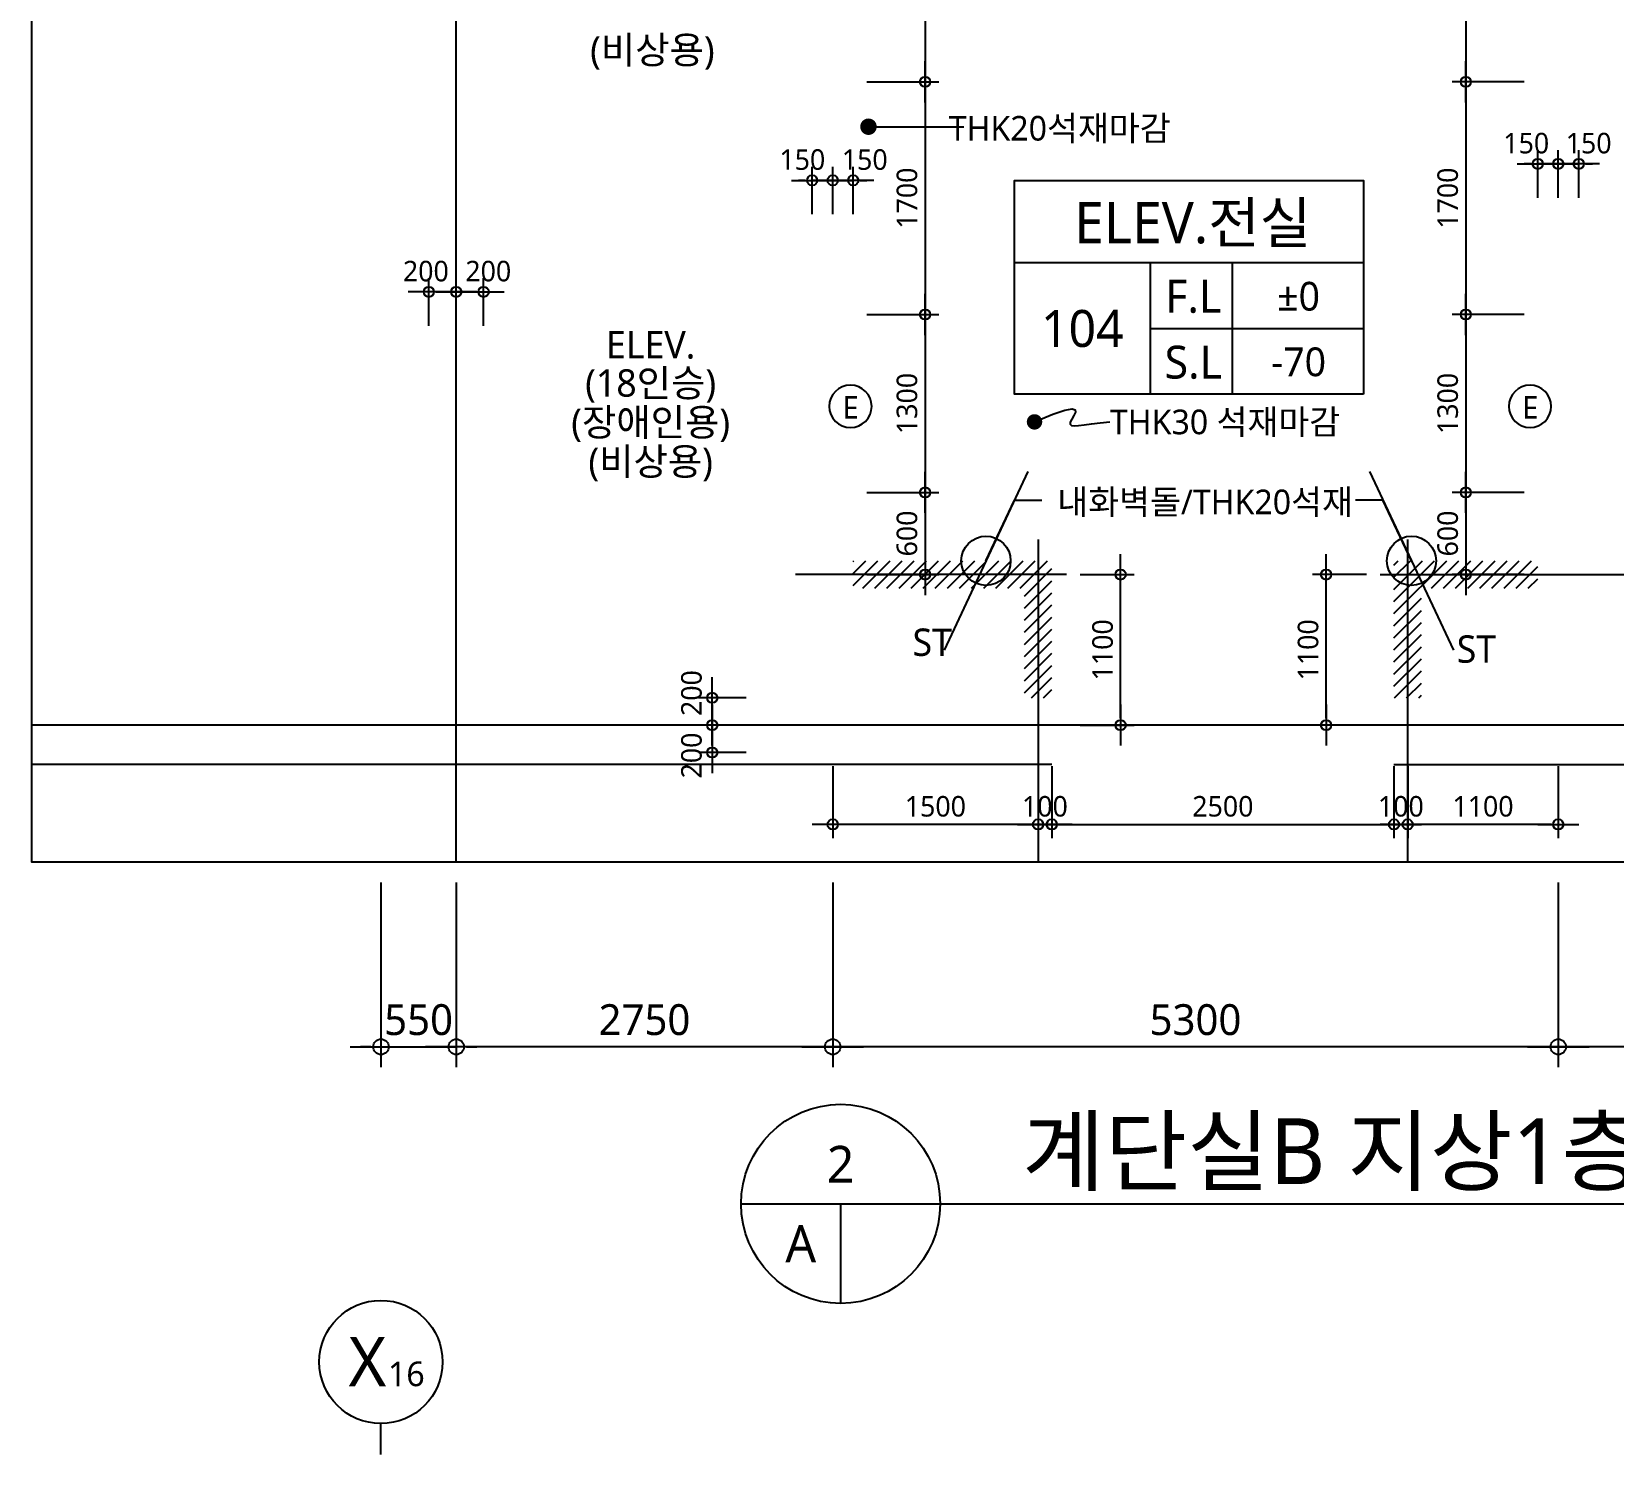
# Model space of a CAD drawing. Header units: millimetres. Extents: x 81033 to 452328, y -17390 to 42241.
# Drawn here: x 172845 to 184399, y 20817 to 31212 of the extents above; entities that cross this region are included whole.
import ezdxf
from ezdxf.enums import TextEntityAlignment as Align

# ---------------------------------------------------------------- set-up
doc = ezdxf.new("R2010")
doc.units = ezdxf.units.MM
doc.header["$LTSCALE"] = 100
doc.header["$MEASUREMENT"] = 0
doc.header["$PDSIZE"] = -10
doc.linetypes.add('CEN', pattern=[62, 60, -1, 0, -1])
doc.layers.get('0').update_dxf_attribs({"linetype": 'CONTINUOUS'})
doc.layers.get('Defpoints').update_dxf_attribs({"color": 171, "linetype": 'CONTINUOUS'})
for name, color, linetype in [('CEN(ST)', 1, 'CEN'), ('HAT 253', 253, 'CONTINUOUS'), ('INS', 251, 'BATTING'), ('LED', 7, 'CONTINUOUS'), ('NDIM', 7, 'CONTINUOUS'), ('SYM', 7, 'CONTINUOUS'), ('SYM(AXIS)', 7, 'CONTINUOUS'), ('TEXT', 3, 'CONTINUOUS'), ('TEXT(AXIS)', 2, 'CONTINUOUS'), ('TEXT(MIN)', 7, 'CONTINUOUS'), ('TEXT(NOTE小)', 1, 'CONTINUOUS'), ('TEXT(노트)', 7, 'CONTINUOUS'), ('TEXT(실명)', 3, 'CONTINUOUS'), ('TEXT-기입', 6, 'CONTINUOUS'), ('TITLE', 7, 'CONTINUOUS')]:
    doc.layers.add(name, color=color, linetype=linetype)
doc.styles.add('CGS', font='cgse', dxfattribs={"bigfont": 'cgs'})
doc.styles.add('나눔바른고딕', font='NanumBarunGothic.ttf')
doc.linetypes.add('BATTING', pattern='A,0.0001,-0.1,[134,ltypeshp.shx,S=0.1,R=0,X=-0.1,Y=0],-0.2,[134,ltypeshp.shx,S=0.1,R=180,X=0.1,Y=0],-0.1', length=0.4001)
doc.dimstyles.new('NDIM 1200', dxfattribs={"dimscale": 75, "dimtxt": 3, "dimasz": 1, "dimexe": 2, "dimexo": 2, "dimgap": 1, "dimtad": 1, "dimdec": 0, "dimdsep": 46, "dimtxsty": 'CGS', "dimblk": 'DOT0', "dimcen": 1, "dimdle": 8, "dimclrd": 256, "dimclre": 256, "dimclrt": 256, "dimadec": 0, "dimazin": 0, "dimtfac": 1, "dimtdec": 0, "dimtix": 1, "dimtmove": 2, "dimatfit": 3, "dimldrblk": 'DOT0', "dimfxl": 1, "dimtolj": 1, "dimtzin": 0, "dimlwd": -1, "dimlwe": -1, "dimarcsym": 0})
pattern_1 = [(225, (194869.37, 57859.08), (44.19417, -44.19417), [])]

# ---------------------------------------------------------------- blocks, each defined once
blk = doc.blocks.new('A$C2F20087E')
at = {"layer": 'SYM(AXIS)'}
blk.add_line((600, 0), (600, 300), dxfattribs=at)
blk.add_circle((600, 900), 600, dxfattribs=at)
blk = doc.blocks.new('DOT0')
blk.add_line((-3, 0), (3, 0))
at = {"color": 6}
blk.add_circle((0, 0), 0.75, dxfattribs=at)
blk = doc.blocks.new('*D199')
at = {"layer": 'Defpoints', "color": 0, "ltscale": 0.4, "transparency": 16777216}
for p in [(178697, 25145), (183997, 25145), (178697, 23795)]:
    blk.add_point(p, dxfattribs=at)
at = {"layer": 'NDIM', "ltscale": 0.4, "transparency": 16777216}
for p, q in [((178697, 24995), (178697, 23645)), ((183997, 24995), (183997, 23645)), ((183922, 23795), (178772, 23795))]:
    blk.add_line(p, q, dxfattribs=at)
at = {"layer": 'NDIM', "ltscale": 0.4, "transparency": 16777216, "xscale": 75, "yscale": 75, "zscale": 75, "rotation": 180}
blk.add_blockref('DOT0', (178697, 23795), dxfattribs=at)
at = {"layer": 'NDIM', "ltscale": 0.4, "transparency": 16777216, "xscale": 75, "yscale": 75, "zscale": 75}
blk.add_blockref('DOT0', (183997, 23795), dxfattribs=at)
at = {"layer": 'NDIM', "ltscale": 0.4, "transparency": 16777216, "insert": (181347, 23992), "char_height": 225, "attachment_point": 5, "style": '나눔바른고딕'}
blk.add_mtext('\\A1;5300', dxfattribs=at)
blk = doc.blocks.new('*D200')
at = {"layer": 'Defpoints', "color": 0, "ltscale": 0.4, "transparency": 16777216}
for p in [(175947, 25145), (178697, 25145), (175947, 23795)]:
    blk.add_point(p, dxfattribs=at)
at = {"layer": 'NDIM', "ltscale": 0.4, "transparency": 16777216}
for p, q in [((175947, 24995), (175947, 23645)), ((178697, 24995), (178697, 23645)), ((178622, 23795), (176022, 23795))]:
    blk.add_line(p, q, dxfattribs=at)
at = {"layer": 'NDIM', "ltscale": 0.4, "transparency": 16777216, "xscale": 75, "yscale": 75, "zscale": 75, "rotation": 180}
blk.add_blockref('DOT0', (175947, 23795), dxfattribs=at)
at = {"layer": 'NDIM', "ltscale": 0.4, "transparency": 16777216, "xscale": 75, "yscale": 75, "zscale": 75}
blk.add_blockref('DOT0', (178697, 23795), dxfattribs=at)
at = {"layer": 'NDIM', "ltscale": 0.4, "transparency": 16777216, "insert": (177322, 23992), "char_height": 225, "attachment_point": 5, "style": '나눔바른고딕'}
blk.add_mtext('\\A1;2750', dxfattribs=at)
blk = doc.blocks.new('*D201')
at = {"layer": 'Defpoints', "color": 0, "ltscale": 0.4, "transparency": 16777216}
for p in [(175397, 25145), (175947, 25145), (175947, 23795)]:
    blk.add_point(p, dxfattribs=at)
at = {"layer": 'NDIM', "ltscale": 0.4, "transparency": 16777216}
for p, q in [((175397, 24995), (175397, 23645)), ((175947, 24995), (175947, 23645)), ((175322, 23795), (175247, 23795)), ((175397, 23795), (175947, 23795)), ((176022, 23795), (176097, 23795))]:
    blk.add_line(p, q, dxfattribs=at)
at = {"layer": 'NDIM', "ltscale": 0.4, "transparency": 16777216, "xscale": 75, "yscale": 75, "zscale": 75}
blk.add_blockref('DOT0', (175397, 23795), dxfattribs=at)
at = {"layer": 'NDIM', "ltscale": 0.4, "transparency": 16777216, "xscale": 75, "yscale": 75, "zscale": 75, "rotation": 180}
blk.add_blockref('DOT0', (175947, 23795), dxfattribs=at)
at = {"layer": 'NDIM', "ltscale": 0.4, "transparency": 16777216, "insert": (175672, 23992), "char_height": 225, "attachment_point": 5, "style": '나눔바른고딕'}
blk.add_mtext('\\A1;550', dxfattribs=at)
blk = doc.blocks.new('*D194')
at = {"layer": 'Defpoints', "color": 0, "ltscale": 0.4, "transparency": 16777216}
for p in [(172847, 36345), (170798, 26645), (172847, 26645)]:
    blk.add_point(p, dxfattribs=at)
at = {"layer": 'NDIM', "ltscale": 0.4, "transparency": 16777216}
for p, q in [((172697, 36345), (170648, 36345)), ((170798, 36270), (170798, 26720)), ((172697, 26645), (170648, 26645))]:
    blk.add_line(p, q, dxfattribs=at)
at = {"layer": 'NDIM', "ltscale": 0.4, "transparency": 16777216, "xscale": 75, "yscale": 75, "zscale": 75}
for p, rotation in [((170798, 36345), 90), ((170798, 26645), 270)]:
    blk.add_blockref('DOT0', p, dxfattribs=dict(at, rotation=rotation))
at = {"layer": 'NDIM', "ltscale": 0.4, "transparency": 16777216, "insert": (170610, 31495), "char_height": 225, "attachment_point": 5, "rotation": 90, "style": 'CGS'}
blk.add_mtext('\\A1;9700', dxfattribs=at)
blk = doc.blocks.new('*D195')
at = {"layer": 'Defpoints', "color": 0, "ltscale": 0.4, "transparency": 16777216}
for p in [(170798, 26645), (172847, 26645), (172847, 26145)]:
    blk.add_point(p, dxfattribs=at)
at = {"layer": 'NDIM', "ltscale": 0.4, "transparency": 16777216}
for p, q in [((170798, 26720), (170798, 26795)), ((172697, 26645), (170648, 26645)), ((170798, 26145), (170798, 26645)), ((172697, 26145), (170648, 26145)), ((170798, 26070), (170798, 25995))]:
    blk.add_line(p, q, dxfattribs=at)
at = {"layer": 'NDIM', "ltscale": 0.4, "transparency": 16777216, "xscale": 75, "yscale": 75, "zscale": 75}
for p, rotation in [((170798, 26645), 270), ((170798, 26145), 90)]:
    blk.add_blockref('DOT0', p, dxfattribs=dict(at, rotation=rotation))
at = {"layer": 'NDIM', "ltscale": 0.4, "transparency": 16777216, "insert": (170610, 26395), "char_height": 225, "attachment_point": 5, "rotation": 90, "style": 'CGS'}
blk.add_mtext('\\A1;500', dxfattribs=at)
blk = doc.blocks.new('*D197')
at = {"layer": 'Defpoints', "color": 0, "ltscale": 0.4, "transparency": 16777216}
for p in [(172847, 33045), (171323, 26645), (172847, 26645)]:
    blk.add_point(p, dxfattribs=at)
at = {"layer": 'NDIM', "ltscale": 0.4, "transparency": 16777216}
for p, q in [((172697, 33045), (171173, 33045)), ((171323, 32970), (171323, 26720)), ((172697, 26645), (171173, 26645))]:
    blk.add_line(p, q, dxfattribs=at)
at = {"layer": 'NDIM', "ltscale": 0.4, "transparency": 16777216, "xscale": 75, "yscale": 75, "zscale": 75}
for p, rotation in [((171323, 33045), 90), ((171323, 26645), 270)]:
    blk.add_blockref('DOT0', p, dxfattribs=dict(at, rotation=rotation))
at = {"layer": 'NDIM', "ltscale": 0.4, "transparency": 16777216, "insert": (171135, 29845), "char_height": 225, "attachment_point": 5, "rotation": 90, "style": 'CGS'}
blk.add_mtext('\\A1;6400', dxfattribs=at)
blk = doc.blocks.new('*D400')
at = {"layer": 'Defpoints', "color": 0, "ltscale": 0.4, "transparency": 16777216}
for p in [(176147, 29310), (175947, 28963), (176147, 28963)]:
    blk.add_point(p, dxfattribs=at)
at = {"layer": 'NDIM', "ltscale": 0.4, "transparency": 16777216}
for p, q in [((175947, 29063), (175947, 29410)), ((176147, 29063), (176147, 29410)), ((175997, 29310), (176097, 29310))]:
    blk.add_line(p, q, dxfattribs=at)
at = {"layer": 'NDIM', "ltscale": 0.4, "transparency": 16777216, "xscale": 50, "yscale": 50, "zscale": 50, "rotation": 180}
blk.add_blockref('DOT0', (175947, 29310), dxfattribs=at)
at = {"layer": 'NDIM', "ltscale": 0.4, "transparency": 16777216, "xscale": 50, "yscale": 50, "zscale": 50}
blk.add_blockref('DOT0', (176147, 29310), dxfattribs=at)
at = {"layer": 'NDIM', "ltscale": 0.4, "transparency": 16777216, "insert": (176181, 29461), "char_height": 150, "attachment_point": 5, "style": '나눔바른고딕'}
blk.add_mtext('\\A1;200', dxfattribs=at)
blk = doc.blocks.new('*D401')
at = {"layer": 'Defpoints', "color": 0, "ltscale": 0.4, "transparency": 16777216}
for p in [(175747, 29310), (175747, 28963), (175947, 28963)]:
    blk.add_point(p, dxfattribs=at)
at = {"layer": 'NDIM', "ltscale": 0.4, "transparency": 16777216}
for p, q in [((175747, 29063), (175747, 29410)), ((175947, 29063), (175947, 29410)), ((175897, 29310), (175797, 29310))]:
    blk.add_line(p, q, dxfattribs=at)
at = {"layer": 'NDIM', "ltscale": 0.4, "transparency": 16777216, "xscale": 50, "yscale": 50, "zscale": 50, "rotation": 180}
blk.add_blockref('DOT0', (175747, 29310), dxfattribs=at)
at = {"layer": 'NDIM', "ltscale": 0.4, "transparency": 16777216, "xscale": 50, "yscale": 50, "zscale": 50}
blk.add_blockref('DOT0', (175947, 29310), dxfattribs=at)
at = {"layer": 'NDIM', "ltscale": 0.4, "transparency": 16777216, "insert": (175725, 29461), "char_height": 150, "attachment_point": 5, "style": '나눔바른고딕'}
blk.add_mtext('\\A1;200', dxfattribs=at)
blk = doc.blocks.new('*D402')
at = {"layer": 'Defpoints', "color": 0, "ltscale": 0.4, "transparency": 16777216}
for p in [(178847, 30125), (178697, 29778), (178847, 29778)]:
    blk.add_point(p, dxfattribs=at)
at = {"layer": 'NDIM', "ltscale": 0.4, "transparency": 16777216}
for p, q in [((178697, 29878), (178697, 30225)), ((178847, 29878), (178847, 30225)), ((178647, 30125), (178597, 30125)), ((178697, 30125), (178847, 30125)), ((178897, 30125), (178947, 30125))]:
    blk.add_line(p, q, dxfattribs=at)
at = {"layer": 'NDIM', "ltscale": 0.4, "transparency": 16777216, "xscale": 50, "yscale": 50, "zscale": 50}
blk.add_blockref('DOT0', (178697, 30125), dxfattribs=at)
at = {"layer": 'NDIM', "ltscale": 0.4, "transparency": 16777216, "xscale": 50, "yscale": 50, "zscale": 50, "rotation": 180}
blk.add_blockref('DOT0', (178847, 30125), dxfattribs=at)
at = {"layer": 'NDIM', "ltscale": 0.4, "transparency": 16777216, "insert": (178931, 30276), "char_height": 150, "attachment_point": 5, "style": '나눔바른고딕'}
blk.add_mtext('\\A1;150', dxfattribs=at)
blk = doc.blocks.new('*D403')
at = {"layer": 'Defpoints', "color": 0, "ltscale": 0.4, "transparency": 16777216}
for p in [(178547, 30125), (178547, 29778), (178697, 29778)]:
    blk.add_point(p, dxfattribs=at)
at = {"layer": 'NDIM', "ltscale": 0.4, "transparency": 16777216}
for p, q in [((178547, 29878), (178547, 30225)), ((178697, 29878), (178697, 30225)), ((178497, 30125), (178447, 30125)), ((178697, 30125), (178547, 30125)), ((178747, 30125), (178797, 30125))]:
    blk.add_line(p, q, dxfattribs=at)
at = {"layer": 'NDIM', "ltscale": 0.4, "transparency": 16777216, "xscale": 50, "yscale": 50, "zscale": 50}
blk.add_blockref('DOT0', (178547, 30125), dxfattribs=at)
at = {"layer": 'NDIM', "ltscale": 0.4, "transparency": 16777216, "xscale": 50, "yscale": 50, "zscale": 50, "rotation": 180}
blk.add_blockref('DOT0', (178697, 30125), dxfattribs=at)
at = {"layer": 'NDIM', "ltscale": 0.4, "transparency": 16777216, "insert": (178475, 30276), "char_height": 150, "attachment_point": 5, "style": '나눔바른고딕'}
blk.add_mtext('\\A1;150', dxfattribs=at)
blk = doc.blocks.new('*D404')
at = {"layer": 'Defpoints', "color": 0, "ltscale": 0.4, "transparency": 16777216}
for p in [(178847, 32145), (178847, 30845), (179372, 30845)]:
    blk.add_point(p, dxfattribs=at)
at = {"layer": 'NDIM', "ltscale": 0.4, "transparency": 16777216}
for p, q in [((178947, 32145), (179472, 32145)), ((179372, 32095), (179372, 30895)), ((178947, 30845), (179472, 30845))]:
    blk.add_line(p, q, dxfattribs=at)
at = {"layer": 'NDIM', "ltscale": 0.4, "transparency": 16777216, "xscale": 50, "yscale": 50, "zscale": 50}
for p, rotation in [((179372, 32145), 90), ((179372, 30845), 270)]:
    blk.add_blockref('DOT0', p, dxfattribs=dict(at, rotation=rotation))
at = {"layer": 'NDIM', "ltscale": 0.4, "transparency": 16777216, "insert": (179240, 31495), "char_height": 150, "attachment_point": 5, "rotation": 90, "style": '나눔바른고딕'}
blk.add_mtext('\\A1;1300', dxfattribs=at)
blk = doc.blocks.new('*D405')
at = {"layer": 'Defpoints', "color": 0, "ltscale": 0.4, "transparency": 16777216}
for p in [(178847, 30845), (178847, 29145), (179372, 29145)]:
    blk.add_point(p, dxfattribs=at)
at = {"layer": 'NDIM', "ltscale": 0.4, "transparency": 16777216}
for p, q in [((178947, 30845), (179472, 30845)), ((179372, 30795), (179372, 29195)), ((178947, 29145), (179472, 29145))]:
    blk.add_line(p, q, dxfattribs=at)
at = {"layer": 'NDIM', "ltscale": 0.4, "transparency": 16777216, "xscale": 50, "yscale": 50, "zscale": 50}
for p, rotation in [((179372, 30845), 90), ((179372, 29145), 270)]:
    blk.add_blockref('DOT0', p, dxfattribs=dict(at, rotation=rotation))
at = {"layer": 'NDIM', "ltscale": 0.4, "transparency": 16777216, "insert": (179240, 29995), "char_height": 150, "attachment_point": 5, "rotation": 90, "style": '나눔바른고딕'}
blk.add_mtext('\\A1;1700', dxfattribs=at)
blk = doc.blocks.new('*D406')
at = {"layer": 'Defpoints', "color": 0, "ltscale": 0.4, "transparency": 16777216}
for p in [(178847, 29145), (178847, 27845), (179372, 27845)]:
    blk.add_point(p, dxfattribs=at)
at = {"layer": 'NDIM', "ltscale": 0.4, "transparency": 16777216}
for p, q in [((178947, 29145), (179472, 29145)), ((179372, 29095), (179372, 27895)), ((178947, 27845), (179472, 27845))]:
    blk.add_line(p, q, dxfattribs=at)
at = {"layer": 'NDIM', "ltscale": 0.4, "transparency": 16777216, "xscale": 50, "yscale": 50, "zscale": 50}
for p, rotation in [((179372, 29145), 90), ((179372, 27845), 270)]:
    blk.add_blockref('DOT0', p, dxfattribs=dict(at, rotation=rotation))
at = {"layer": 'NDIM', "ltscale": 0.4, "transparency": 16777216, "insert": (179240, 28495), "char_height": 150, "attachment_point": 5, "rotation": 90, "style": '나눔바른고딕'}
blk.add_mtext('\\A1;1300', dxfattribs=at)
blk = doc.blocks.new('*D407')
at = {"layer": 'Defpoints', "color": 0, "ltscale": 0.4, "transparency": 16777216}
for p in [(178847, 27845), (178847, 27245), (179372, 27245)]:
    blk.add_point(p, dxfattribs=at)
at = {"layer": 'NDIM', "ltscale": 0.4, "transparency": 16777216}
for p, q in [((178947, 27845), (179472, 27845)), ((179372, 27795), (179372, 27295)), ((178947, 27245), (179472, 27245))]:
    blk.add_line(p, q, dxfattribs=at)
at = {"layer": 'NDIM', "ltscale": 0.4, "transparency": 16777216, "xscale": 50, "yscale": 50, "zscale": 50}
for p, rotation in [((179372, 27845), 90), ((179372, 27245), 270)]:
    blk.add_blockref('DOT0', p, dxfattribs=dict(at, rotation=rotation))
at = {"layer": 'NDIM', "ltscale": 0.4, "transparency": 16777216, "insert": (179240, 27545), "char_height": 150, "attachment_point": 5, "rotation": 90, "style": '나눔바른고딕'}
blk.add_mtext('\\A1;600', dxfattribs=at)
blk = doc.blocks.new('*D409')
at = {"layer": 'Defpoints', "color": 0, "ltscale": 0.4, "transparency": 16777216}
for p in [(183847, 30245), (183847, 29898), (183997, 29898)]:
    blk.add_point(p, dxfattribs=at)
at = {"layer": 'NDIM', "ltscale": 0.4, "transparency": 16777216}
for p, q in [((183847, 29998), (183847, 30345)), ((183997, 29998), (183997, 30345)), ((183797, 30245), (183747, 30245)), ((183997, 30245), (183847, 30245)), ((184047, 30245), (184097, 30245))]:
    blk.add_line(p, q, dxfattribs=at)
at = {"layer": 'NDIM', "ltscale": 0.4, "transparency": 16777216, "xscale": 50, "yscale": 50, "zscale": 50}
blk.add_blockref('DOT0', (183847, 30245), dxfattribs=at)
at = {"layer": 'NDIM', "ltscale": 0.4, "transparency": 16777216, "xscale": 50, "yscale": 50, "zscale": 50, "rotation": 180}
blk.add_blockref('DOT0', (183997, 30245), dxfattribs=at)
at = {"layer": 'NDIM', "ltscale": 0.4, "transparency": 16777216, "insert": (183763, 30396), "char_height": 150, "attachment_point": 5, "style": '나눔바른고딕'}
blk.add_mtext('\\A1;150', dxfattribs=at)
blk = doc.blocks.new('*D410')
at = {"layer": 'Defpoints', "color": 0, "ltscale": 0.4, "transparency": 16777216}
for p in [(184147, 30245), (183997, 29898), (184147, 29898)]:
    blk.add_point(p, dxfattribs=at)
at = {"layer": 'NDIM', "ltscale": 0.4, "transparency": 16777216}
for p, q in [((183997, 29998), (183997, 30345)), ((184147, 29998), (184147, 30345)), ((183947, 30245), (183897, 30245)), ((183997, 30245), (184147, 30245)), ((184197, 30245), (184247, 30245))]:
    blk.add_line(p, q, dxfattribs=at)
at = {"layer": 'NDIM', "ltscale": 0.4, "transparency": 16777216, "xscale": 50, "yscale": 50, "zscale": 50}
blk.add_blockref('DOT0', (183997, 30245), dxfattribs=at)
at = {"layer": 'NDIM', "ltscale": 0.4, "transparency": 16777216, "xscale": 50, "yscale": 50, "zscale": 50, "rotation": 180}
blk.add_blockref('DOT0', (184147, 30245), dxfattribs=at)
at = {"layer": 'NDIM', "ltscale": 0.4, "transparency": 16777216, "insert": (184219, 30396), "char_height": 150, "attachment_point": 5, "style": '나눔바른고딕'}
blk.add_mtext('\\A1;150', dxfattribs=at)
blk = doc.blocks.new('*D411')
at = {"layer": 'Defpoints', "color": 0, "ltscale": 0.4, "transparency": 16777216}
for p in [(183847, 32145), (183322, 30845), (183847, 30845)]:
    blk.add_point(p, dxfattribs=at)
at = {"layer": 'NDIM', "ltscale": 0.4, "transparency": 16777216}
for p, q in [((183747, 32145), (183222, 32145)), ((183322, 32095), (183322, 30895)), ((183747, 30845), (183222, 30845))]:
    blk.add_line(p, q, dxfattribs=at)
at = {"layer": 'NDIM', "ltscale": 0.4, "transparency": 16777216, "xscale": 50, "yscale": 50, "zscale": 50}
for p, rotation in [((183322, 32145), 90), ((183322, 30845), 270)]:
    blk.add_blockref('DOT0', p, dxfattribs=dict(at, rotation=rotation))
at = {"layer": 'NDIM', "ltscale": 0.4, "transparency": 16777216, "insert": (183190, 31495), "char_height": 150, "attachment_point": 5, "rotation": 90, "style": '나눔바른고딕'}
blk.add_mtext('\\A1;1300', dxfattribs=at)
blk = doc.blocks.new('*D412')
at = {"layer": 'Defpoints', "color": 0, "ltscale": 0.4, "transparency": 16777216}
for p in [(183847, 30845), (183322, 29145), (183847, 29145)]:
    blk.add_point(p, dxfattribs=at)
at = {"layer": 'NDIM', "ltscale": 0.4, "transparency": 16777216}
for p, q in [((183747, 30845), (183222, 30845)), ((183322, 30795), (183322, 29195)), ((183747, 29145), (183222, 29145))]:
    blk.add_line(p, q, dxfattribs=at)
at = {"layer": 'NDIM', "ltscale": 0.4, "transparency": 16777216, "xscale": 50, "yscale": 50, "zscale": 50}
for p, rotation in [((183322, 30845), 90), ((183322, 29145), 270)]:
    blk.add_blockref('DOT0', p, dxfattribs=dict(at, rotation=rotation))
at = {"layer": 'NDIM', "ltscale": 0.4, "transparency": 16777216, "insert": (183190, 29995), "char_height": 150, "attachment_point": 5, "rotation": 90, "style": '나눔바른고딕'}
blk.add_mtext('\\A1;1700', dxfattribs=at)
blk = doc.blocks.new('*D413')
at = {"layer": 'Defpoints', "color": 0, "ltscale": 0.4, "transparency": 16777216}
for p in [(183847, 29145), (183322, 27845), (183847, 27845)]:
    blk.add_point(p, dxfattribs=at)
at = {"layer": 'NDIM', "ltscale": 0.4, "transparency": 16777216}
for p, q in [((183747, 29145), (183222, 29145)), ((183322, 29095), (183322, 27895)), ((183747, 27845), (183222, 27845))]:
    blk.add_line(p, q, dxfattribs=at)
at = {"layer": 'NDIM', "ltscale": 0.4, "transparency": 16777216, "xscale": 50, "yscale": 50, "zscale": 50}
for p, rotation in [((183322, 29145), 90), ((183322, 27845), 270)]:
    blk.add_blockref('DOT0', p, dxfattribs=dict(at, rotation=rotation))
at = {"layer": 'NDIM', "ltscale": 0.4, "transparency": 16777216, "insert": (183190, 28495), "char_height": 150, "attachment_point": 5, "rotation": 90, "style": '나눔바른고딕'}
blk.add_mtext('\\A1;1300', dxfattribs=at)
blk = doc.blocks.new('*D414')
at = {"layer": 'Defpoints', "color": 0, "ltscale": 0.4, "transparency": 16777216}
for p in [(183847, 27845), (183322, 27245), (183847, 27245)]:
    blk.add_point(p, dxfattribs=at)
at = {"layer": 'NDIM', "ltscale": 0.4, "transparency": 16777216}
for p, q in [((183747, 27845), (183222, 27845)), ((183322, 27795), (183322, 27295)), ((183747, 27245), (183222, 27245))]:
    blk.add_line(p, q, dxfattribs=at)
at = {"layer": 'NDIM', "ltscale": 0.4, "transparency": 16777216, "xscale": 50, "yscale": 50, "zscale": 50}
for p, rotation in [((183322, 27845), 90), ((183322, 27245), 270)]:
    blk.add_blockref('DOT0', p, dxfattribs=dict(at, rotation=rotation))
at = {"layer": 'NDIM', "ltscale": 0.4, "transparency": 16777216, "insert": (183190, 27545), "char_height": 150, "attachment_point": 5, "rotation": 90, "style": '나눔바른고딕'}
blk.add_mtext('\\A1;600', dxfattribs=at)
blk = doc.blocks.new('*D419')
at = {"layer": 'Defpoints', "color": 0, "ltscale": 0.4, "transparency": 16777216}
for p in [(182897, 25945), (183997, 25945), (182897, 25420)]:
    blk.add_point(p, dxfattribs=at)
at = {"layer": 'NDIM', "ltscale": 0.4, "transparency": 16777216}
for p, q in [((182897, 25845), (182897, 25320)), ((183997, 25845), (183997, 25320)), ((183947, 25420), (182947, 25420))]:
    blk.add_line(p, q, dxfattribs=at)
at = {"layer": 'NDIM', "ltscale": 0.4, "transparency": 16777216, "xscale": 50, "yscale": 50, "zscale": 50, "rotation": 180}
blk.add_blockref('DOT0', (182897, 25420), dxfattribs=at)
at = {"layer": 'NDIM', "ltscale": 0.4, "transparency": 16777216, "xscale": 50, "yscale": 50, "zscale": 50}
blk.add_blockref('DOT0', (183997, 25420), dxfattribs=at)
at = {"layer": 'NDIM', "ltscale": 0.4, "transparency": 16777216, "insert": (183447, 25551), "char_height": 150, "attachment_point": 5, "style": '나눔바른고딕'}
blk.add_mtext('\\A1;1100', dxfattribs=at)
blk = doc.blocks.new('*D420')
at = {"layer": 'Defpoints', "color": 0, "ltscale": 0.4, "transparency": 16777216}
for p in [(178697, 25945), (180197, 25945), (178697, 25420)]:
    blk.add_point(p, dxfattribs=at)
at = {"layer": 'NDIM', "ltscale": 0.4, "transparency": 16777216}
for p, q in [((178697, 25845), (178697, 25320)), ((180197, 25845), (180197, 25320)), ((180147, 25420), (178747, 25420))]:
    blk.add_line(p, q, dxfattribs=at)
at = {"layer": 'NDIM', "ltscale": 0.4, "transparency": 16777216, "xscale": 50, "yscale": 50, "zscale": 50, "rotation": 180}
blk.add_blockref('DOT0', (178697, 25420), dxfattribs=at)
at = {"layer": 'NDIM', "ltscale": 0.4, "transparency": 16777216, "xscale": 50, "yscale": 50, "zscale": 50}
blk.add_blockref('DOT0', (180197, 25420), dxfattribs=at)
at = {"layer": 'NDIM', "ltscale": 0.4, "transparency": 16777216, "insert": (179447, 25551), "char_height": 150, "attachment_point": 5, "style": '나눔바른고딕'}
blk.add_mtext('\\A1;1500', dxfattribs=at)
blk = doc.blocks.new('*D421')
at = {"layer": 'Defpoints', "color": 0, "ltscale": 0.4, "transparency": 16777216}
for p in [(180405, 27245), (180800, 27245), (180405, 26145)]:
    blk.add_point(p, dxfattribs=at)
at = {"layer": 'NDIM', "ltscale": 0.4, "transparency": 16777216}
for p, q in [((180505, 27245), (180900, 27245)), ((180800, 26195), (180800, 27195)), ((180505, 26145), (180900, 26145))]:
    blk.add_line(p, q, dxfattribs=at)
at = {"layer": 'NDIM', "ltscale": 0.4, "transparency": 16777216, "xscale": 50, "yscale": 50, "zscale": 50}
for p, rotation in [((180800, 27245), 90), ((180800, 26145), 270)]:
    blk.add_blockref('DOT0', p, dxfattribs=dict(at, rotation=rotation))
at = {"layer": 'NDIM', "ltscale": 0.4, "transparency": 16777216, "insert": (180669, 26695), "char_height": 150, "attachment_point": 5, "rotation": 90, "style": '나눔바른고딕'}
blk.add_mtext('\\A1;1100', dxfattribs=at)
blk = doc.blocks.new('*D422')
at = {"layer": 'Defpoints', "color": 0, "ltscale": 0.4, "transparency": 16777216}
for p in [(182301, 27245), (182696, 27245), (182696, 26145)]:
    blk.add_point(p, dxfattribs=at)
at = {"layer": 'NDIM', "ltscale": 0.4, "transparency": 16777216}
for p, q in [((182596, 27245), (182201, 27245)), ((182301, 26195), (182301, 27195)), ((182596, 26145), (182201, 26145))]:
    blk.add_line(p, q, dxfattribs=at)
at = {"layer": 'NDIM', "ltscale": 0.4, "transparency": 16777216, "xscale": 50, "yscale": 50, "zscale": 50}
for p, rotation in [((182301, 27245), 90), ((182301, 26145), 270)]:
    blk.add_blockref('DOT0', p, dxfattribs=dict(at, rotation=rotation))
at = {"layer": 'NDIM', "ltscale": 0.4, "transparency": 16777216, "insert": (182170, 26695), "char_height": 150, "attachment_point": 5, "rotation": 90, "style": '나눔바른고딕'}
blk.add_mtext('\\A1;1100', dxfattribs=at)
blk = doc.blocks.new('*D423')
at = {"layer": 'Defpoints', "color": 0, "ltscale": 0.4, "transparency": 16777216}
for p in [(177817, 26345), (178164, 26345), (178164, 26145)]:
    blk.add_point(p, dxfattribs=at)
at = {"layer": 'NDIM', "ltscale": 0.4, "transparency": 16777216}
for p, q in [((178064, 26345), (177717, 26345)), ((177817, 26195), (177817, 26295)), ((178064, 26145), (177717, 26145))]:
    blk.add_line(p, q, dxfattribs=at)
at = {"layer": 'NDIM', "ltscale": 0.4, "transparency": 16777216, "xscale": 50, "yscale": 50, "zscale": 50}
for p, rotation in [((177817, 26345), 90), ((177817, 26145), 270)]:
    blk.add_blockref('DOT0', p, dxfattribs=dict(at, rotation=rotation))
at = {"layer": 'NDIM', "ltscale": 0.4, "transparency": 16777216, "insert": (177666, 26379), "char_height": 150, "attachment_point": 5, "rotation": 90, "style": '나눔바른고딕'}
blk.add_mtext('\\A1;200', dxfattribs=at)
blk = doc.blocks.new('*D424')
at = {"layer": 'Defpoints', "color": 0, "ltscale": 0.4, "transparency": 16777216}
for p in [(178164, 26145), (177817, 25945), (178164, 25945)]:
    blk.add_point(p, dxfattribs=at)
at = {"layer": 'NDIM', "ltscale": 0.4, "transparency": 16777216}
for p, q in [((178064, 26145), (177717, 26145)), ((177817, 26095), (177817, 25995)), ((178064, 25945), (177717, 25945))]:
    blk.add_line(p, q, dxfattribs=at)
at = {"layer": 'NDIM', "ltscale": 0.4, "transparency": 16777216, "xscale": 50, "yscale": 50, "zscale": 50}
for p, rotation in [((177817, 26145), 90), ((177817, 25945), 270)]:
    blk.add_blockref('DOT0', p, dxfattribs=dict(at, rotation=rotation))
at = {"layer": 'NDIM', "ltscale": 0.4, "transparency": 16777216, "insert": (177666, 25923), "char_height": 150, "attachment_point": 5, "rotation": 90, "style": '나눔바른고딕'}
blk.add_mtext('\\A1;200', dxfattribs=at)
blk = doc.blocks.new('A$C51E23882')
at = {"layer": 'TITLE'}
blk.add_lwpolyline([(8500, 0), (0, 0), (0, 5200), (8500, 5200)], close=True, dxfattribs=at)
for points in [[(8500, 3200), (0, 3200)], [(3300, 3200), (3300, 0)], [(5300, 3200), (5300, 0)], [(3300, 1600), (8500, 1600)]]:
    blk.add_lwpolyline(points, dxfattribs=at)
at = {"layer": 'TITLE', "style": '나눔바른고딕'}
for s, p in [('F.L', (4352, 2378)), ('S.L', (4352, 778))]:
    blk.add_text(s, height=800, dxfattribs=at).set_placement(p, align=Align.MIDDLE)
blk = doc.blocks.new('_Dot')
at = {"color": 0, "linetype": 'ByBlock', "lineweight": -2}
blk.add_line((-0.5, 0), (-1, 0), dxfattribs=at)
at = {"color": 0, "linetype": 'ByBlock', "const_width": 0.5}
blk.add_lwpolyline([(-0.25, 0, 1), (0.25, 0, 1)], format="xyb", close=True, dxfattribs=at)
blk = doc.blocks.new('E')
at = {"layer": 'TEXT(NOTE小)'}
blk.add_circle((287, -86), 155, dxfattribs=at)
at = {"layer": 'TEXT(NOTE小)', "style": '나눔바른고딕'}
blk.add_text('E', height=165, dxfattribs=at).set_placement((288, -79), align=Align.MIDDLE_CENTER)
blk = doc.blocks.new('*D448')
at = {"layer": 'Defpoints', "color": 0, "ltscale": 0.4, "transparency": 16777216}
for p in [(180197, 25945), (180297, 25945), (180297, 25420)]:
    blk.add_point(p, dxfattribs=at)
at = {"layer": 'NDIM', "ltscale": 0.4, "transparency": 16777216}
for p, q in [((180197, 25845), (180197, 25320)), ((180297, 25845), (180297, 25320)), ((180147, 25420), (180097, 25420)), ((180197, 25420), (180297, 25420)), ((180347, 25420), (180397, 25420))]:
    blk.add_line(p, q, dxfattribs=at)
at = {"layer": 'NDIM', "ltscale": 0.4, "transparency": 16777216, "xscale": 50, "yscale": 50, "zscale": 50}
blk.add_blockref('DOT0', (180197, 25420), dxfattribs=at)
at = {"layer": 'NDIM', "ltscale": 0.4, "transparency": 16777216, "xscale": 50, "yscale": 50, "zscale": 50, "rotation": 180}
blk.add_blockref('DOT0', (180297, 25420), dxfattribs=at)
at = {"layer": 'NDIM', "ltscale": 0.4, "transparency": 16777216, "insert": (180247, 25551), "char_height": 150, "attachment_point": 5, "style": '나눔바른고딕'}
blk.add_mtext('\\A1;100', dxfattribs=at)
blk = doc.blocks.new('*D449')
at = {"layer": 'Defpoints', "color": 0, "ltscale": 0.4, "transparency": 16777216}
for p in [(180297, 25945), (182797, 25945), (182797, 25420)]:
    blk.add_point(p, dxfattribs=at)
at = {"layer": 'NDIM', "ltscale": 0.4, "transparency": 16777216}
for p, q in [((180297, 25845), (180297, 25320)), ((182797, 25845), (182797, 25320)), ((180347, 25420), (182747, 25420))]:
    blk.add_line(p, q, dxfattribs=at)
at = {"layer": 'NDIM', "ltscale": 0.4, "transparency": 16777216, "xscale": 50, "yscale": 50, "zscale": 50, "rotation": 180}
blk.add_blockref('DOT0', (180297, 25420), dxfattribs=at)
at = {"layer": 'NDIM', "ltscale": 0.4, "transparency": 16777216, "xscale": 50, "yscale": 50, "zscale": 50}
blk.add_blockref('DOT0', (182797, 25420), dxfattribs=at)
at = {"layer": 'NDIM', "ltscale": 0.4, "transparency": 16777216, "insert": (181547, 25551), "char_height": 150, "attachment_point": 5, "style": '나눔바른고딕'}
blk.add_mtext('\\A1;2500', dxfattribs=at)
blk = doc.blocks.new('*D450')
at = {"layer": 'Defpoints', "color": 0, "ltscale": 0.4, "transparency": 16777216}
for p in [(182797, 25945), (182897, 25945), (182897, 25420)]:
    blk.add_point(p, dxfattribs=at)
at = {"layer": 'NDIM', "ltscale": 0.4, "transparency": 16777216}
for p, q in [((182797, 25845), (182797, 25320)), ((182897, 25845), (182897, 25320)), ((182747, 25420), (182697, 25420)), ((182797, 25420), (182897, 25420)), ((182947, 25420), (182997, 25420))]:
    blk.add_line(p, q, dxfattribs=at)
at = {"layer": 'NDIM', "ltscale": 0.4, "transparency": 16777216, "xscale": 50, "yscale": 50, "zscale": 50}
blk.add_blockref('DOT0', (182797, 25420), dxfattribs=at)
at = {"layer": 'NDIM', "ltscale": 0.4, "transparency": 16777216, "xscale": 50, "yscale": 50, "zscale": 50, "rotation": 180}
blk.add_blockref('DOT0', (182897, 25420), dxfattribs=at)
at = {"layer": 'NDIM', "ltscale": 0.4, "transparency": 16777216, "insert": (182847, 25551), "char_height": 150, "attachment_point": 5, "style": '나눔바른고딕'}
blk.add_mtext('\\A1;100', dxfattribs=at)
blk = doc.blocks.new('*D571')
at = {"layer": 'Defpoints', "color": 0, "ltscale": 0.4, "transparency": 16777216}
for p in [(183997, 25145), (186397, 25145), (183997, 23795)]:
    blk.add_point(p, dxfattribs=at)
at = {"layer": 'NDIM', "ltscale": 0.4, "transparency": 16777216}
for p, q in [((183997, 24995), (183997, 23645)), ((186397, 24995), (186397, 23645)), ((186322, 23795), (184072, 23795))]:
    blk.add_line(p, q, dxfattribs=at)
at = {"layer": 'NDIM', "ltscale": 0.4, "transparency": 16777216, "xscale": 75, "yscale": 75, "zscale": 75, "rotation": 180}
blk.add_blockref('DOT0', (183997, 23795), dxfattribs=at)
at = {"layer": 'NDIM', "ltscale": 0.4, "transparency": 16777216, "xscale": 75, "yscale": 75, "zscale": 75}
blk.add_blockref('DOT0', (186397, 23795), dxfattribs=at)
at = {"layer": 'NDIM', "ltscale": 0.4, "transparency": 16777216, "insert": (185197, 23992), "char_height": 225, "attachment_point": 5, "style": '나눔바른고딕'}
blk.add_mtext('\\A1;2400', dxfattribs=at)

msp = doc.modelspace()

# ---------------------------------------------------------------- hatches: boundary and pattern name
at = {"layer": 'HAT 253'}
h = msp.add_hatch(dxfattribs=at)
h.set_pattern_fill('ANSI31', color=256, scale=500, angle=180)
h.set_pattern_definition(pattern_1)
h.paths.add_polyline_path([(180096.9, 26345), (180296.9, 26345), (180296.9, 27345), (178846.9, 27345), (178846.9, 27145), (180096.9, 27145)])
h = msp.add_hatch(dxfattribs=at)
h.set_pattern_fill('ANSI31', color=256, scale=500, angle=180)
h.set_pattern_definition(pattern_1)
h.paths.add_polyline_path([(182996.9, 26345), (182796.9, 26345), (182796.9, 27345), (183846.9, 27345), (183846.9, 27145), (182996.9, 27145)])

# ---------------------------------------------------------------- linework, layer by layer
at = {"layer": 'CEN(ST)', "ltscale": 10000}
for p, q in [((175946.9, 25145), (175946.9, 39284.7)), ((180196.9, 27501.4), (180196.9, 25145)), ((182896.9, 27501.4), (182896.9, 25145)), ((180405, 27245), (178426.4, 27245)), ((182696.4, 27245), (184667.5, 27245)), ((192346.9, 26145), (172846.9, 26145))]:
    msp.add_line(p, q, dxfattribs=at)
at = {"layer": 'Defpoints', "ltscale": 10000}
msp.add_lwpolyline([(172846.9, 39284.7), (192346.9, 39284.7), (192346.9, 25145), (172846.9, 25145)], close=True, dxfattribs=at)
at = {"layer": 'INS', "ltscale": 0.9}
for points in [[(182796.9, 25857.5), (187034.4, 25857.5), (187034.4, 30757.5), (190634.4, 30757.5), (190634.4, 35307.5), (190546.9, 35307.5)], [(180296.9, 25857.5), (172846.9, 25857.5)]]:
    msp.add_lwpolyline(points, dxfattribs=at)
at = {"layer": 'LED'}
msp.add_lwpolyline([(180171.1, 28360.2), (180305, 28416.1), (180393.7, 28446.2), (180445.4, 28455.4), (180468.2, 28448.7), (180470.1, 28430.7), (180459.4, 28406.5), (180444, 28380.7), (180432.1, 28358.4), (180430.5, 28343.2), (180440.2, 28335), (180461, 28332.5), (180492.7, 28334.4), (180534.9, 28339.4), (180587.4, 28346.2), (180650, 28353.6), (180722.3, 28360.2)], dxfattribs=at)
at = {"layer": 'LED', "const_width": 56.2}
msp.add_lwpolyline([(180171.1, 28388.4, -1), (180171.1, 28332.1, -1)], format="xyb", close=True, dxfattribs=at)
at = {"layer": 'NDIM', "ltscale": 10000}
msp.add_lwpolyline([(179078.3, 30517), (179655.3, 30517)], dxfattribs=at)
at = {"layer": 'SYM'}
for p, q in [((178027.4, 22647.4), (188156.3, 22647.4)), ((178754.7, 22647.4), (178754.7, 21920.1))]:
    msp.add_line(p, q, dxfattribs=at)
msp.add_circle((178754.7, 22647.4), 727.3, dxfattribs=at)

# ---------------------------------------------------------------- block references
for name, p, xscale, yscale, zscale in [('A$C51E23882', (180025.5, 28563), 0.3, 0.3, 0.3), ('A$C2F20087E', (174946.9, 20817.4), 0.75, 0.75, 0.75)]:
    msp.add_blockref(name, p, dxfattribs=dict(xscale=xscale, yscale=yscale, zscale=zscale))
at = {"layer": 'CEN(ST)', "xscale": -1, "rotation": 180}
for p in [(178539.6, 28387.7), (183503.9, 28387.7)]:
    msp.add_blockref('E', p, dxfattribs=at)
at = {"layer": 'NDIM', "ltscale": 10000, "xscale": -120, "yscale": 120, "zscale": 120}
msp.add_blockref('_Dot', (178958.3, 30517), dxfattribs=at)

# ---------------------------------------------------------------- texts
at = {"layer": 'TEXT', "style": '나눔바른고딕'}
msp.add_text('계단실B 지상1층 확대 평면도', height=480, dxfattribs=at).set_placement((187958.9, 23032.8), align=Align.MIDDLE_RIGHT)
for s, p in [('2', (178754.7, 22938.3)), ('A', (178463.8, 22356.5))]:
    msp.add_text(s, height=270, dxfattribs=at).set_placement(p, align=Align.MIDDLE)
at = {"layer": 'TEXT(AXIS)', "style": '나눔바른고딕'}
for s, height, p in [('X', 360, (175298.2, 21495.4)), ('16', 180, (175582.6, 21405.4))]:
    msp.add_text(s, height=height, dxfattribs=at).set_placement(p, align=Align.MIDDLE)
at = {"layer": 'TEXT(MIN)', "style": '나눔바른고딕'}
for s, p in [('THK20석재마감', (181165.9, 30505.6)), ('내화벽돌/THK20석재', (182497.3, 27775.8))]:
    msp.add_text(s, height=180, dxfattribs=at).set_placement(p, align=Align.MIDDLE_RIGHT)
msp.add_text('THK30 석재마감', height=180, dxfattribs=at).set_placement((180722.3, 28360.2), align=Align.MIDDLE_LEFT)
for p in [(179424.2, 26750.8), (183399.2, 26700.8)]:
    msp.add_text('ST', height=200, dxfattribs=at).set_placement(p, align=Align.MIDDLE_CENTER)
at = {"layer": 'TEXT(노트)', "style": '나눔바른고딕'}
for s, p in [('(비상용)', (177379.9, 31068.2)), ('ELEV.', (177367.2, 28921.8)), ('(18인승)', (177367.2, 28635.1)), ('(장애인용)', (177367.2, 28348.4)), ('(비상용)', (177367.2, 28061.8))]:
    msp.add_text(s, height=200, dxfattribs=at).set_placement(p, align=Align.MIDDLE)
at = {"layer": 'TEXT(실명)', "style": '나눔바른고딕'}
msp.add_text('ELEV.전실', height=300, dxfattribs=at).set_placement((181326.8, 29821.3), align=Align.MIDDLE)
at = {"layer": 'TEXT-기입', "style": '나눔바른고딕'}
for s, height, p in [('±0', 210, (182100.1, 29278.5)), ('104', 270, (180520.5, 29043)), ('-70', 210, (182100.3, 28799.4))]:
    msp.add_text(s, height=height, dxfattribs=at).set_placement(p, align=Align.MIDDLE)

# ---------------------------------------------------------------- dimensions: what is measured, and where the dimension line sits
at = {"layer": 'NDIM', "ltscale": 0.4}
for p1, angle, picture, middle in [((172846.9, 36345), 270, '*D194', (170610.1, 31495)), ((172846.9, 26145), 90, '*D195', (170610.1, 26395))]:
    dim = msp.add_linear_dim(base=(170797.6, 26645), p1=p1, p2=(172846.9, 26645), angle=angle, dimstyle='NDIM 1200', dxfattribs=at)
    dim.commit()
    dim.dimension.update_dxf_attribs({"geometry": picture, "text_midpoint": middle})
for base, p1, p2, angle, override, picture, middle in [((171322.6, 26645), (172846.9, 33045), (172846.9, 26645), 270, {"dimscale": 75, "dimclrd": 256, "dimclre": 256, "dimclrt": 256}, '*D197', (171135.1, 29845)), ((179371.9, 30845), (178846.9, 32145), (178846.9, 30845), 270, {"dimscale": 50, "dimtxsty": '나눔바른고딕'}, '*D404', (179240.4, 31495)), ((183321.9, 30845), (183846.9, 32145), (183846.9, 30845), 270, {"dimscale": 50, "dimtxsty": '나눔바른고딕'}, '*D411', (183190.4, 31495)), ((179371.9, 29145), (178846.9, 30845), (178846.9, 29145), 270, {"dimscale": 50, "dimtxsty": '나눔바른고딕'}, '*D405', (179240.5, 29995)), ((183321.9, 29145), (183846.9, 30845), (183846.9, 29145), 270, {"dimscale": 50, "dimtxsty": '나눔바른고딕'}, '*D412', (183190.5, 29995)), ((179371.9, 27845), (178846.9, 29145), (178846.9, 27845), 270, {"dimscale": 50, "dimtxsty": '나눔바른고딕'}, '*D406', (179240.4, 28495)), ((183321.9, 27845), (183846.9, 29145), (183846.9, 27845), 270, {"dimscale": 50, "dimtxsty": '나눔바른고딕'}, '*D413', (183190.4, 28495)), ((179371.9, 27245), (178846.9, 27845), (178846.9, 27245), 270, {"dimscale": 50, "dimtxsty": '나눔바른고딕'}, '*D407', (179240.4, 27545)), ((183321.9, 27245), (183846.9, 27845), (183846.9, 27245), 270, {"dimscale": 50, "dimtxsty": '나눔바른고딕'}, '*D414', (183190.4, 27545)), ((180800, 27245), (180405, 26145), (180405, 27245), 90, {"dimscale": 50, "dimtxsty": '나눔바른고딕'}, '*D421', (180668.5, 26695)), ((182301.4, 27245), (182696.4, 26145), (182696.4, 27245), 90, {"dimscale": 50, "dimtxsty": '나눔바른고딕'}, '*D422', (182169.9, 26695)), ((178696.9, 25420), (180196.9, 25945), (178696.9, 25945), 180, {"dimscale": 50, "dimtxsty": '나눔바른고딕'}, '*D420', (179446.9, 25551.4)), ((182896.9, 25420), (183996.9, 25945), (182896.9, 25945), 180, {"dimscale": 50, "dimtxsty": '나눔바른고딕'}, '*D419', (183446.9, 25551.4)), ((175946.9, 23795), (178696.9, 25145), (175946.9, 25145), 180, {"dimtxsty": '나눔바른고딕'}, '*D200', (177321.9, 23992.1)), ((178696.9, 23795), (183996.9, 25145), (178696.9, 25145), 180, {"dimtxsty": '나눔바른고딕'}, '*D199', (181346.9, 23992.3)), ((183996.9, 23795), (186396.9, 25145), (183996.9, 25145), 180, {"dimtxsty": '나눔바른고딕'}, '*D571', (185196.9, 23992.1))]:
    dim = msp.add_linear_dim(base=base, p1=p1, p2=p2, angle=angle, dimstyle='NDIM 1200', override=override, dxfattribs=at)
    dim.commit()
    dim.dimension.update_dxf_attribs({"geometry": picture, "text_midpoint": middle})
for base, p1, p2, angle, picture, middle in [((183846.9, 30245.4), (183996.9, 29898.1), (183846.9, 29898.1), 180, '*D409', (183763.1, 30396.3)), ((178546.9, 30125.1), (178696.9, 29777.8), (178546.9, 29777.8), 180, '*D403', (178475.2, 30276.1)), ((175746.9, 29309.8), (175946.9, 28962.5), (175746.9, 28962.5), 180, '*D401', (175725.2, 29460.8)), ((177817, 26345), (178164.3, 26145), (178164.3, 26345), 90, '*D423', (177666, 26378.8)), ((177817, 25945), (178164.3, 26145), (178164.3, 25945), 270, '*D424', (177666, 25923.2))]:
    dim = msp.add_linear_dim(base=base, p1=p1, p2=p2, angle=angle, dimstyle='NDIM 1200', override={"dimscale": 50, "dimtxsty": '나눔바른고딕'}, dxfattribs=at)
    dim.commit()
    dim.dimension.update_dxf_attribs({"geometry": picture, "text_midpoint": middle, "dimtype": 160})
for base, p1, p2, picture, middle in [((184146.9, 30245.4), (183996.9, 29898.1), (184146.9, 29898.1), '*D410', (184218.7, 30396.3)), ((178846.9, 30125.1), (178696.9, 29777.8), (178846.9, 29777.8), '*D402', (178930.7, 30276.1)), ((176146.9, 29309.8), (175946.9, 28962.5), (176146.9, 28962.5), '*D400', (176180.7, 29460.8))]:
    dim = msp.add_linear_dim(base=base, p1=p1, p2=p2, dimstyle='NDIM 1200', override={"dimscale": 50, "dimtxsty": '나눔바른고딕'}, dxfattribs=at)
    dim.commit()
    dim.dimension.update_dxf_attribs({"geometry": picture, "text_midpoint": middle, "dimtype": 160})
for base, p1, p2, override, picture, middle in [((180296.9, 25420), (180196.9, 25945), (180296.9, 25945), {"dimscale": 50, "dimtxsty": '나눔바른고딕'}, '*D448', (180246.9, 25551.4)), ((182796.9, 25420), (180296.9, 25945), (182796.9, 25945), {"dimscale": 50, "dimtxsty": '나눔바른고딕'}, '*D449', (181546.9, 25551.4)), ((182896.9, 25420), (182796.9, 25945), (182896.9, 25945), {"dimscale": 50, "dimtxsty": '나눔바른고딕'}, '*D450', (182846.9, 25551.4)), ((175946.9, 23795), (175396.9, 25145), (175946.9, 25145), {"dimtxsty": '나눔바른고딕'}, '*D201', (175671.9, 23992.1))]:
    dim = msp.add_linear_dim(base=base, p1=p1, p2=p2, dimstyle='NDIM 1200', override=override, dxfattribs=at)
    dim.commit()
    dim.dimension.update_dxf_attribs({"geometry": picture, "text_midpoint": middle})

# ---------------------------------------------------------------- leaders
at = {"layer": 'NDIM', "ltscale": 10000}
for points in [[(179816.5, 27345.6), (180024.7, 27789), (180224.7, 27789)], [(182924.8, 27345.6), (182716.6, 27789), (182516.6, 27789)]]:
    msp.add_leader(points, dimstyle='NDIM 1200', override={"dimscale": 120, "dimasz": 2, "dimtad": 0}, dxfattribs=at)

doc.saveas('drawing.dxf')
